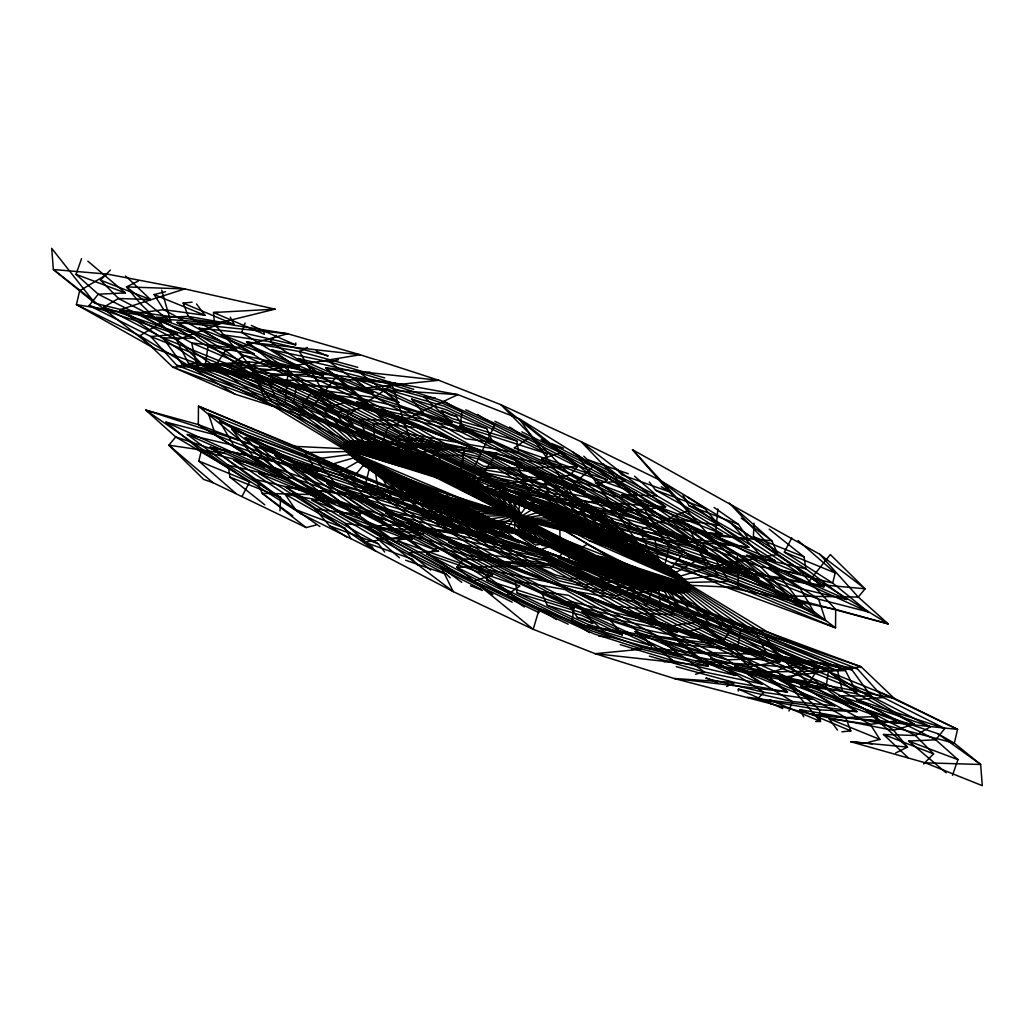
<?xml version="1.0" encoding="UTF-8"?>
<svg xmlns="http://www.w3.org/2000/svg" width="1034" height="1034" viewBox="0 0 1034 1034"><rect width="100%" height="100%" fill="white"/><g stroke="black" fill="none" stroke-linecap="round" stroke-linejoin="round"><path stroke-width="1.5" d="M279.994 510.822L280.589 497.354L228.126 465.171L187.309 434.513L233.684 445.434L335.623 484.067L315.641 459.044L219.518 421.174L233.684 445.434L287.258 478.729L228.126 465.171L229.949 477.113L264.807 504.851M769.193 529.149L804.051 556.887L805.874 568.829L746.742 555.271L800.316 588.566L814.482 612.826L718.359 574.956L698.377 549.933L800.316 588.566L846.691 599.487L805.874 568.829L753.411 536.646L754.006 523.178M275.07 309.14L213.534 312.526L214.477 324.094L266.126 384.467L177.072 322.388L214.477 324.094L275.07 309.14L184.75 288.913L107.433 274.126L79.644 290.825L76.438 304.629L154.182 348.342L203.685 365.752L266.126 384.467L411.532 444.284L473.52 468.673L637.991 530.726L713.421 566.218L783.72 595.933L858.272 597.057L865.122 588.798L807.36 583.447L715.295 535.845L717.906 508.974M245.032 322.996L241.723 332.509L299.265 367.82L244.166 355.593L227.415 366.902L323.19 409.425L345.524 402.123L244.166 355.593L198.993 328.166L241.723 332.509L295.621 344.878L295.814 342.965M738.186 691.035L738.379 689.122L792.277 701.491L835.007 705.834L789.834 678.407L688.476 631.877L710.81 624.575L806.585 667.098L789.834 678.407L734.735 666.18L792.277 701.491L788.968 711.004M783.72 595.933L888.206 623.903L796.064 566.994L731.542 523.747L659.627 480.009L581.043 441.608L500.818 404.669L438.83 380.292L360.194 354.752L287.749 333.749L221.806 323.267L166.526 319.403L76.438 304.629L139.9 335.753L172.859 367.212L248.703 361.797L288.486 367.044L337.407 375.432L395.208 383.162L457.868 394.613L519.262 418.757L578.652 503.041L618.28 537.641L519.74 504.644L496.217 495.273L388.913 446.249L402.213 432.742L460.737 443.03L376.195 397.767L353.718 377.72L424.108 397.082L451.871 422.622L376.195 397.767L319.015 389.934L491.628 478.419L627.716 511.352L544.543 463.982L460.143 425.866L461.978 411.984L444.491 401.438M598.893 636.246L609.892 636.918L591.926 630.934L572.022 622.016L486.885 580.216L489.457 570.018L552.699 582.879L471.607 538.262L425.052 501.219L520.257 531.825L543.561 540.872L652.325 589.406L646.431 606.105L610.836 558.024L732.615 649.287L582.194 625.182L640.511 646.793L695.598 660.92L808.523 683.319L818.153 668.895L714.817 615.85L610.836 558.024L549.442 533.88L483.421 517.297L418.99 499.512L360.427 476.454L295.556 446.404L198.476 406.168L198.308 424.586L397.276 500.301L477.941 533.803L560.493 565.301L698.79 620.671L769.141 646.56L828.841 671.712L914.314 724.214L893.647 730.366L810.721 714.197L674.129 678.485L595.183 653.682L533.195 629.305L453.28 591.629L375.639 551.019L300.984 513.717L235.687 472.279L175.728 436.943L145.794 410.097L198.308 424.586L343.857 515.307L458.682 575.279L520.8 601.038L582.194 625.182L681.755 644.647L732.615 649.287L541.131 553.707L455.348 530.959L415.72 496.359L514.26 529.356L537.783 538.727L645.087 587.751L631.787 601.258L573.263 590.97L657.805 636.233L680.282 656.28L609.892 636.918L582.129 611.378L657.805 636.233L714.985 644.066L542.372 555.581L406.284 522.648L489.457 570.018L573.857 608.134L572.022 622.016L589.509 632.562M192.13 302.187L183.16 303.117L188.434 316.469L254.286 353.99L207.937 346.455L311.803 391.938L302.51 404.992L347.553 441.518L454.327 481.417L503.351 496.242L560.286 523.101L545.603 504.54L682.44 554.418L643.497 522.39L739.129 555.361L774.931 560.622L719.069 525.156L673.832 519.003L739.129 555.361L774.285 587.622L682.44 554.418L670.756 568.622L560.286 523.101L522.558 519.469L514.842 513.717L511.92 515.281L454.327 481.417L446.326 465.494L205.495 363.916L207.937 346.455L156.483 317.386L188.434 316.469L234.085 324.392L230.272 317.192M841.87 731.814L850.84 730.883L845.566 717.531L779.714 680.01L826.063 687.545L722.197 642.062L731.49 629.008L686.447 592.482L579.673 552.583L530.649 537.758L473.714 510.899L488.397 529.46L351.56 479.582L390.503 511.61L294.871 478.639L259.069 473.378L314.931 508.844L360.168 514.997L294.871 478.639L259.715 446.378L351.56 479.582L363.244 465.378L473.714 510.899L511.442 514.531L519.158 520.283L522.08 518.719L579.673 552.583L587.674 568.506L828.505 670.084L826.063 687.545L877.517 716.614L845.566 717.531L799.915 709.608L803.728 716.808M634.553 476.196L657.042 495.855L622.003 494.756L693.866 532.458L742.36 569.437L525.001 495.609L549.183 517.737L504.165 497.483L463.659 484.093L354.158 440.846L323.19 409.425L465.468 472.202L463.659 484.093L513.187 515.682L515.927 515.359L521.123 518.797L549.183 517.737L658.361 560.493L655.181 539.994L604.334 503.92L693.866 532.458L721.887 533.815L657.042 495.855L587.506 459.678L583.783 456.227M399.447 557.804L376.958 538.145L411.997 539.244L340.134 501.542L291.64 464.563L508.999 538.391L484.817 516.263L529.835 536.517L570.341 549.907L679.842 593.154L710.81 624.575L568.532 561.798L570.341 549.907L520.813 518.318L518.073 518.641L512.877 515.203L484.817 516.263L375.639 473.507L378.819 494.006L429.666 530.08L340.134 501.542L312.113 500.185L376.958 538.145L446.494 574.322L450.217 577.773M165.518 291.73L154.118 294.574L163.695 309.644L233.322 348.044L191.639 342.887L296.151 387.595L293.436 403.454L345.278 442.319L450.036 480.306L502.808 495.415L565.598 525.763L676.055 572.409L695.119 561.436L788.761 596.334L760.507 566.632L698.881 531.153L748.952 539.813L799.993 573.805L760.507 566.632L662.38 531.631L695.119 561.436L555.775 509.103L565.598 525.763L523.256 519.792L513.885 512.269L511.326 515.1L450.036 480.306L437.162 462.457L196.37 363.348L191.639 342.887L137.328 313.186L163.695 309.644L204.939 315.28L196.486 303.906M868.482 742.27L879.882 739.426L870.305 724.356L800.678 685.956L842.361 691.113L737.849 646.405L740.564 630.546L688.722 591.681L583.964 553.694L531.192 538.585L468.402 508.237L357.945 461.591L338.881 472.564L245.239 437.666L273.493 467.368L335.119 502.847L285.048 494.187L234.007 460.195L273.493 467.368L371.62 502.369L338.881 472.564L478.225 524.897L468.402 508.237L510.744 514.208L520.115 521.731L522.674 518.9L583.964 553.694L596.838 571.543L837.63 670.652L842.361 691.113L896.672 720.814L870.305 724.356L829.061 718.72L837.514 730.094M235.946 493.502L198.787 461.048L201.307 450.927L165.867 422.131L215.408 434.862L318.653 475.071L305.185 452.595L208.39 413.471L215.408 434.862L264.626 466.864L201.307 450.927L249.659 481.909L242.253 495.984M798.054 540.498L835.214 572.952L832.693 583.073L868.133 611.87L818.592 599.138L715.347 558.929L728.815 581.405L825.61 620.529L818.592 599.138L769.374 567.136L832.693 583.073L784.341 552.091L791.747 538.016M435.107 397.754L424.108 397.082L442.074 403.066L461.978 411.984L547.115 453.784L544.543 463.982L481.301 451.121L562.393 495.738L608.948 532.781L513.743 502.175L490.439 493.128L381.675 444.594L387.569 427.895L457.868 394.613L301.385 384.713L429.226 461.771L490.62 485.915L552.311 512.657L614.002 536.853L723.619 586.343L835.524 627.832L835.692 609.414L796.064 566.994M87.851 261.175L125.385 292.919L98.256 294.212L89.183 305.508L150.706 336.464L177.499 334.357L98.256 294.212L76.025 274.359L81.544 258.694M952.456 775.306L957.975 759.641L935.744 739.788L856.501 699.643L883.294 697.536L944.817 728.492L935.744 739.788L908.615 741.081L946.149 772.825M448.756 511.029L453.642 500.417L508.767 513.213L533.027 541.894L453.642 500.417L345.821 451.535L305.185 452.595L448.756 511.029L345.821 451.535M585.244 522.971L580.358 533.583L525.233 520.787L500.973 492.106L580.358 533.583L688.179 582.465L728.815 581.405L585.244 522.971L688.179 582.465M276.285 335.287L270.055 341.647L323.112 375.652L263.928 361.137L240.121 369.306L334.719 412.295L363.451 407.926L263.928 361.137L222.194 334.706L270.055 341.647L328.088 355.657M705.912 678.343L763.945 692.353L811.806 699.294L770.071 672.863L670.549 626.074L699.281 621.705L793.879 664.694L770.071 672.863L710.888 658.348L763.945 692.353L757.715 698.713M475.382 475.834L468.661 485.644L358.436 440.975L334.719 412.295L475.382 475.834L358.436 440.975M558.618 558.166L565.339 548.356L675.564 593.025L699.281 621.705L558.618 558.166L675.564 593.025M815.671 721.512L820.466 721.474L780.36 674.607L864.657 708.949L893.647 730.366L907.49 747.091L850.685 741.727L925.314 762.821L982.3 785.672L980.646 764.475L954.356 743.175L957.562 729.371L894.1 698.247L861.141 666.788L797.046 644.686L767.706 632.097L690.996 585.49L635.871 567.369L598.285 556.551L541.738 545.28L508.831 495.247L584.817 536.09L690.906 585.347L589.057 540.562L531.23 509.646L669.101 547.257L758.801 578.652L716.885 543.962L659.627 480.009L748.862 547.27L716.885 543.962L614.002 536.853L758.801 578.652L633.235 491.783L669.101 547.257L664.849 564.654L531.23 509.646L451.677 478.354L398.542 465.636L266.294 401.903L172.859 367.212L234.899 394.135L318.175 420.502L370.482 441.143L429.226 461.771L352.245 389.353L325.684 367.846L392.054 384.842L411.532 444.284L325.684 367.846L438.83 380.292L352.245 389.353L301.385 384.713L492.869 480.293L648.357 521.175L570.277 475.097L490.62 485.915L648.357 521.175L519.262 418.757L577.05 454.676L633.235 491.783L737.41 554.004L835.524 627.832L738.444 587.596L690.906 585.347L600.547 513.639L584.817 536.09L525.841 521.11M807.36 583.447L830.328 554.56L865.122 588.798L819.794 554.289L632.485 449.712L669.463 491.848L688.385 510.486L748.862 547.27L637.991 530.726L688.385 510.486L632.485 449.712M125.592 276.013L150.499 299.524L118.509 298.49L103.607 307.227L162.958 337.885L194.844 338.208L118.509 298.49L100.44 280.162L110.405 270.042M923.595 763.958L933.56 753.838L915.491 735.51L839.156 695.792L871.042 696.115L930.393 726.773L915.491 735.51L883.501 734.476L908.408 757.987M514.312 447.825L527.482 438.804L607.074 479.97L595.791 486.407L522.584 468.001L594.679 510.421L627.224 542.423L525.737 507.19L502.085 497.522L396.642 448.187L417.322 437.925L472.473 449.286L545.952 488.526L599.255 527.883L507.772 499.758L484.765 491.072L374.993 443.224L373.442 423.41L284.634 380.021L328.954 381.456L398.84 402.407L360.491 373.132L298.399 358.578L328.954 381.456L420.592 427.882L373.442 423.41L493.903 481.87L668.494 530.985L595.791 486.407L514.312 447.825L607.074 479.97M519.688 586.175L506.518 595.196L426.926 554.03L438.209 547.593L511.416 565.999L439.321 523.579L406.776 491.577L508.263 526.81L531.915 536.478L637.358 585.813L616.678 596.075L561.527 584.714L488.048 545.474L434.745 506.117L526.228 534.242L549.235 542.928L659.007 590.776L660.558 610.59L749.366 653.979L705.046 652.544L635.16 631.593L673.509 660.868L735.601 675.422L705.046 652.544L613.408 606.118L660.558 610.59L540.097 552.13L365.506 503.015L438.209 547.593L519.688 586.175L426.926 554.03M166.526 319.403L139.9 335.753L234.899 394.135M307.356 347.502L299.382 351.495L246.557 341.97L335.533 412.579L299.382 351.495L357.79 367.341M726.644 686.498L734.618 682.505L787.443 692.03L698.79 620.671L749.288 666.684L787.443 692.03L674.129 678.485L734.618 682.505L676.21 666.659M138.336 281.028L126.51 286.909L140.353 303.634L203.685 365.752L119.685 309.786L184.75 288.913L126.51 286.909L170.778 321.677L161.692 290.218M895.664 752.972L907.49 747.091L864.657 708.949L937.748 733.662L954.356 743.175L865.212 719.871L810.721 714.197L914.314 724.214L857.38 693.956L828.841 671.712L894.1 698.247L783.242 677.037L743.213 672.371L695.598 660.92L818.153 668.895C713.667 618.539 601.31 588.398 494.562 543.574C423.746 521.304 362.029 478.328 295.556 446.404L343.094 448.653L474.994 504.359L507.604 513.006L541.002 520.464L559.833 527.87L670.652 592.572L687.041 618.41L780.063 661.708L749.288 666.684L640.511 646.793L780.063 661.708L665.25 588.811L687.041 618.41L546.211 559.821L670.652 592.572L560.144 546.663L529.305 535.715L444.749 511.067L504.592 552.57L558.942 580.785L601.168 590.556L677.451 632.097L608.328 617.996L575.873 606.531L541.118 591.564L448.782 542.165L545.642 560.557L601.168 590.556L629.137 583.577L529.33 535.741L496.398 521.601L390.219 482.283L408.223 508.754L527.379 552.414L390.219 482.283L541.002 520.464L496.398 521.601L514.337 515.85L519.456 517.853L560.144 546.663L559.833 527.87L612.464 558.425L690.337 590.582L748.771 631.632L845.489 670.614L857.38 693.956L743.213 672.371L845.489 670.614L759.783 633.519L714.817 615.85L721.551 627.018L683.474 592.973L587.157 544.298L575.124 551.316L530.209 537.085L479.194 513.588L369.151 469.346L364.899 486.743L494.562 543.574L369.151 469.346L507.604 513.006L479.194 513.588L512.153 514.867L518.525 519.327L521.459 518.525L575.124 551.316L683.474 592.973L574.116 574.865L600.521 586.433L624.394 594.292L767.706 632.097L861.141 666.788L783.242 677.037M541.48 459.238L560.247 452.724L636.595 493.334L621.007 497.832L543.251 476.764L610.409 517.827L688.037 540.756L621.007 497.832L541.48 459.238L636.595 493.334M492.52 574.762L473.753 581.276L397.405 540.666L412.993 536.168L490.749 557.236L423.591 516.173L345.963 493.244L412.993 536.168L492.52 574.762L397.405 540.666M422.958 534.035L345.614 523.514L375.639 551.019L285.138 486.73L397.276 500.301L285.138 486.73L345.614 523.514L364.537 542.152L422.958 534.035L320.126 494.795L225.386 453.499L175.728 436.943L168.878 445.202L203.672 479.44L212.952 482.658L306.154 527.56L316.094 525.026M338.506 359.754L329.562 362.003L271.994 349.944L306.413 374.101L401.05 420.825L359.897 419.3L268.788 375.872L306.413 374.101L372.99 392.985L329.562 362.003L384.687 377.914M404.863 450.423L432.832 443.444L475.058 453.215L529.408 481.43L589.251 522.933L504.67 498.259L473.856 487.337L363.348 441.428L346.959 415.59L253.937 372.292L360.194 354.752L246.557 341.97L284.712 367.316L370.482 441.143L253.937 372.292L395.208 383.162L346.959 415.59L483.124 485.114L363.348 441.428L496.747 453.163L515.591 460.582L572.59 497.781L680.747 575.99L707.114 568.286L802.177 604.748L780.941 577.709L731.542 523.747L823.943 586.782L713.421 566.218L777.917 554.392L823.943 586.782L780.941 577.709L671.26 562.961L802.177 604.748L687.83 524.109L707.114 568.286L560.648 525.789L680.747 575.99L570.742 528.413L502.149 494.42L446.003 479.349L343.663 443.418L285.229 402.368L188.511 363.386L176.62 340.044L119.685 309.786L221.806 323.267L176.62 340.044L271.916 405.897L188.511 363.386L288.486 367.044L285.229 402.368L423.177 471.724L343.663 443.418L435.12 443.715L496.747 453.163L473.856 487.337L514.544 516.147L519.663 518.15L537.602 512.399L643.781 551.717L577.05 454.676L706.907 550.45L552.311 512.657L645.836 509.348L665.638 506.802L581.043 441.608L645.836 509.348L706.907 550.45L625.777 525.246L501.955 492.52L643.781 551.717L515.591 460.582L537.602 512.399L504.695 498.285L404.863 450.423L578.975 517.982L512.825 474.49L477.204 456.485L448.666 449.247L376.324 408.598L451.018 425.762L458.889 428.632L467.161 432.109L563.543 482.232L486.213 470.173L448.666 449.247L413.535 452.918L504.127 497.419L578.975 517.982M695.494 674.246L704.438 671.997L762.006 684.056L727.587 659.899L632.95 613.175L674.103 614.7L765.212 658.128L727.587 659.899L661.01 641.015L704.438 671.997L649.313 656.086M600.547 513.639L572.59 497.781L570.742 528.413L523.941 520.128L512.295 509.84L510.77 514.945L446.003 479.349L435.12 443.715L410.033 438.713L343.004 448.51L266.294 401.903L248.703 361.797M624.394 594.292L690.996 585.49L598.285 556.551L524.729 519.404M349.221 454.65L315.641 459.044L458.372 515.656L458.333 502.989L349.221 454.65L458.372 515.656M684.779 579.35L718.359 574.956L575.628 518.344L575.667 531.011L684.779 579.35L575.628 518.344M369.978 372.137L360.491 373.132L413.781 389.366M664.022 661.863L673.509 660.868L620.219 644.634M620.465 581.082L585.334 584.753L556.796 577.515L521.175 559.51L455.025 516.018L529.873 536.581L620.465 581.082L455.025 516.018M595.429 482.749L625.156 481.301L694.111 520.309L670.148 520.903L584.197 494.756L640.718 532.652L725.041 560.027L670.148 520.903L595.429 482.749L694.111 520.309M438.571 551.251L408.844 552.699L339.889 513.691L363.852 513.097L449.803 539.244L393.282 501.348L308.959 473.973L363.852 513.097L438.571 551.251L339.889 513.691M218.329 312.488L213.534 312.526L264.355 334.266L263.295 330.182M402.071 384.751L392.054 384.842L440.2 400.21L494.679 425.207L577.218 466.773L570.277 475.097L500.818 404.669L577.218 466.773L473.52 468.673L494.679 425.207L477.527 414.44M422.635 455.684L464.796 455.348L479.013 459.225L496.268 467.73L568.442 513.032L503.468 496.436L422.635 455.684L496.372 485.618L568.442 513.032M611.365 578.316L569.204 578.652L554.987 574.775L537.732 566.27L465.558 520.968L530.532 537.564L611.365 578.316L537.628 548.382L465.558 520.968M631.929 649.249L641.946 649.158L708.316 666.154L622.481 589.69L681.755 644.647L708.316 666.154L595.183 653.682L641.946 649.158L593.8 633.79L539.321 608.793L456.782 567.227L463.723 558.903L560.493 565.301L456.782 567.227L533.195 629.305L539.321 608.793L556.473 619.56M925.314 762.821L980.646 764.475L937.748 733.662M107.433 274.126L53.354 269.525L51.7 248.328L94.999 303.285L170.778 321.677M715.295 535.845L771.765 540.692L777.917 554.392L729.28 503.08L771.765 540.692L741.262 518.163M850.685 741.727L872.308 743.782M865.212 719.871L957.562 729.371L877.556 690.932M541.674 472.771L483.576 466.166L396.655 415.733L461.074 431.953L541.674 472.771L470.664 446.546L396.655 415.733M492.326 561.229L550.424 567.834L637.345 618.267L572.926 602.047L492.326 561.229L563.336 587.454L637.345 618.267M342.525 446.52L411.739 454.74L438.843 477.915L509.736 514.686L500.042 491.745L438.843 477.915L342.525 446.52L271.645 401.593L176.736 365.325L150.706 336.464L254.648 377.733L271.645 401.593L411.739 454.74M622.261 579.26L691.475 587.48L762.355 632.407L857.264 668.675L883.294 697.536L779.352 656.267L762.355 632.407L622.261 579.26L595.157 556.085L524.264 519.314L533.958 542.255L595.157 556.085L691.475 587.48M225.386 453.499L168.878 445.202L212.952 482.658M470.457 551.768L547.787 563.827L657.676 625.402L582.982 608.238L575.111 605.368L566.839 601.891L470.457 551.768L563 586.95L657.676 625.402M176.736 365.325L254.648 377.733M342.758 444.827L419.843 457.067L442.268 478.548L510.24 514.816L509.077 504.954L524.6 520.464L575.667 531.011L501.374 493.244L442.268 478.548L342.758 444.827L277.965 401.748L181.958 364.046L162.958 337.885L267.496 380.473L277.965 401.748L419.843 457.067M614.157 576.933L691.242 589.173L756.035 632.252L852.042 669.954L871.042 696.115L766.504 653.527L756.035 632.252L614.157 576.933L591.732 555.452L523.76 519.184L524.923 529.046L509.4 513.536L458.333 502.989L532.626 540.756L591.732 555.452L691.242 589.173M779.352 656.267L857.264 668.675M337.42 395.673C435.055 405.832 522.933 453.525 606.648 501.555L490.142 476.157L337.42 395.673L585.218 491.835L488.358 473.443L356.549 401.903L425.672 416.004L458.127 427.469L492.882 442.436L585.218 491.835M696.58 638.327C598.944 628.168 511.067 580.475 427.352 532.445L543.858 557.843L696.58 638.327L448.782 542.165M181.958 364.046L267.496 380.473M766.504 653.527L852.042 669.954M723.619 586.343L835.692 609.414L888.206 623.903L858.272 597.057L819.794 554.289M345.278 442.319L437.162 462.457M596.838 571.543L688.722 591.681M196.37 363.348L296.151 387.595M347.553 441.518L446.326 465.494M587.674 568.506L686.447 592.482M737.849 646.405L837.63 670.652M508.159 512.89L449.183 497.91L343.094 448.653L433.879 519.365M205.495 363.916L311.803 391.938M722.197 642.062L828.505 670.084M456.64 416.573L449.712 414.673L441.311 410.537L451.018 425.762L460.802 431.527L467.161 432.109L456.64 416.573L441.311 410.537M577.36 617.427L584.288 619.327L592.689 623.463L582.982 608.238L573.198 602.473L566.839 601.891L577.36 617.427L592.689 623.463M354.158 440.846L465.468 472.202M568.532 561.798L679.842 593.154M486.717 428.632L452.31 418.615L411.648 399.111L425.672 416.004L465.52 438.713L492.882 442.436L486.717 428.632L446.533 409.839L411.648 399.111M547.283 605.368L581.69 615.385L622.352 634.889L608.328 617.996L568.48 595.287L541.118 591.564L547.283 605.368L587.467 624.161L622.352 634.889M382.425 388.164L444.129 406.181L516.91 441.053L518.719 453.073L469.358 444.542L400.701 406.659L382.425 388.164L454.469 421.911L516.91 441.053M651.575 645.836L589.871 627.819L517.09 592.947L515.281 580.927L564.642 589.458L633.299 627.341L651.575 645.836L579.531 612.089L517.09 592.947M227.415 366.902L345.524 402.123M688.476 631.877L806.585 667.098M797.046 644.686L759.783 633.519L748.771 631.632L600.521 586.433L690.337 590.582L587.997 554.651L531.851 539.58L463.258 505.587L353.253 458.01L326.886 465.714L231.823 429.252L253.059 456.291L343.857 515.307L231.823 429.252L360.427 476.454L326.886 465.714L463.051 532.368L353.253 458.01L474.994 504.359L463.258 505.587L510.059 513.872L521.705 524.16L523.23 519.055L587.997 554.651L612.464 558.425L635.871 567.369M398.542 465.636L343.004 448.51L435.715 477.449L492.262 488.72L525.169 538.753L449.183 497.91L445.357 492.442M240.121 369.306L363.451 407.926M670.549 626.074L793.879 664.694M589.057 540.562L738.444 587.596L737.41 554.004M460.143 425.866L547.115 453.784M486.885 580.216L573.857 608.134M248.031 443.34L145.794 410.097L235.687 472.279M89.183 305.508L177.499 334.357M368.879 442.177L494.885 483.356L635.729 547.128L610.409 517.827L494.769 483.188L359.897 419.3L368.879 442.177C456.433 480.681 545.215 516.173 635.729 547.128M514.635 491.279L640.718 532.652L651.33 556.176L543.445 515.061L504.463 497.936L468.661 485.644L513.859 515.901L516.25 515.863L520.399 518.473L543.445 515.061L514.635 491.279L651.33 556.176M519.365 542.721L393.282 501.348L382.67 477.824L490.555 518.939L529.537 536.064L565.339 548.356L520.141 518.099L517.75 518.137L513.601 515.527L490.555 518.939L519.365 542.721L382.67 477.824M665.12 591.823L539.115 550.644L398.271 486.872L423.591 516.173L539.231 550.812L674.103 614.7L665.12 591.823C577.567 553.319 488.785 517.827 398.271 486.872M856.501 699.643L944.817 728.492M551.51 443.534L563.465 448.239M470.535 585.761L482.49 590.466M103.607 307.227L194.844 338.208M268.788 375.872L401.05 420.825M374.993 443.224L495.389 484.145L627.224 542.423M659.007 590.776L538.611 549.855L406.776 491.577M632.95 613.175L765.212 658.128M839.156 695.792L930.393 726.773M587.506 459.678L628.349 473.753M405.651 560.247L446.494 574.322M284.634 380.021L420.592 427.882M381.675 444.594L495.79 484.752L618.28 537.641M652.325 589.406L538.21 549.248L415.72 496.359M613.408 606.118L749.366 653.979M137.328 313.186L233.322 348.044M388.913 446.249L496.087 485.204L608.948 532.781M645.087 587.751L537.913 548.796L425.052 501.219M800.678 685.956L896.672 720.814M655.621 490.181L704.348 508.108L719.069 525.156L655.621 490.181L649.326 481.999M378.379 543.819L314.931 508.844L329.652 525.892L378.379 543.819L384.674 552.001M156.483 317.386L254.286 353.99M319.015 389.934L460.737 443.03M396.642 448.187L496.294 485.515L599.255 527.883M637.358 585.813L537.706 548.485L434.745 506.117M573.263 590.97L714.985 644.066M779.714 680.01L877.517 716.614M76.025 274.359L125.385 292.919M908.615 741.081L957.975 759.641M688.928 505.626L738.496 524.406L748.952 539.813L688.928 505.626L683.099 495.286M345.072 528.374L285.048 494.187L295.504 509.594L345.072 528.374L350.901 538.714M563.543 482.232L471 447.05L376.324 408.598M629.137 583.577L537.59 548.317L444.749 511.067M100.44 280.162L150.499 299.524M883.501 734.476L933.56 753.838M622.003 494.756L721.887 533.815M312.113 500.185L411.997 539.244M198.993 328.166L299.265 367.82M356.549 401.903L606.648 501.555M413.535 452.918L589.251 522.933M677.451 632.097L427.352 532.445M734.735 666.18L835.007 705.834M753.411 536.646L804.051 556.887M229.949 477.113L280.589 497.354M222.194 334.706L323.112 375.652M710.888 658.348L811.806 699.294M154.118 294.574L204.939 315.28M829.061 718.72L879.882 739.426M784.341 552.091L835.214 572.952M673.832 519.003L774.931 560.622M481.301 451.121L627.716 511.352M406.284 522.648L552.699 582.879M259.069 473.378L360.168 514.997M198.787 461.048L249.659 481.909M183.16 303.117L234.085 324.392M799.915 709.608L850.84 730.883M698.881 531.153L799.993 573.805M308.326 452.478L198.476 406.168L294.535 484.817M234.007 460.195L335.119 502.847M271.994 349.944L372.99 392.985M661.01 641.015L762.006 684.056M522.584 468.001L668.494 530.985M365.506 503.015L511.416 565.999M298.399 358.578L398.84 402.407M635.16 631.593L735.601 675.422M251.249 325.439L295.621 344.878M738.379 689.122L782.751 708.561M746.742 555.271L846.691 599.487M543.251 476.764L688.037 540.756M345.963 493.244L490.749 557.236M187.309 434.513L287.258 478.729M316.133 350.965L327.778 356.174M706.222 677.826L717.867 683.035M769.374 567.136L868.133 611.87M165.867 422.131L264.626 466.864M353.718 377.72L451.871 422.622M582.129 611.378L680.282 656.28M584.197 494.756L725.041 560.027M308.959 473.973L449.803 539.244M465.817 409.826L527.482 438.804L509.62 427.055M568.183 624.174L506.518 595.196L524.38 606.945M604.334 503.92L742.36 569.437M291.64 464.563L429.666 530.08M494.911 421.277L560.247 452.724L541.092 439.437M539.089 612.723L473.753 581.276L492.908 594.563M525.001 495.609L658.361 560.493M375.639 473.507L508.999 538.391M521.808 431.85L592.857 466.916L665.638 506.802L556.382 499.435L592.857 466.916L572.241 451.69M512.192 602.15L441.143 567.084L368.363 527.198L388.164 524.652L477.941 533.803L368.363 527.198L453.28 591.629L441.143 567.084L461.759 582.31M643.497 522.39L774.285 587.622M259.715 446.378L390.503 511.61M552.957 444.749L625.156 481.301L603.313 463.904M509.271 514.596L435.715 477.449L410.033 438.713M481.043 589.251L408.844 552.699L430.687 570.096M662.38 531.631L788.761 596.334M545.603 504.54L670.756 568.622M363.244 465.378L488.397 529.46M245.239 437.666L371.62 502.369M555.775 509.103L676.055 572.409M357.945 461.591L478.225 524.897M698.377 549.933L814.482 612.826M219.518 421.174L335.623 484.067M715.347 558.929L825.61 620.529M208.39 413.471L318.653 475.071M661.269 486.704L669.463 491.848L621.757 474.839L616.303 469.009M372.731 547.296L364.537 542.152L412.243 559.161L417.697 564.991M687.468 497.005L704.348 508.108M329.652 525.892L346.532 536.995M714.08 507.474L738.496 524.406M295.504 509.594L319.92 526.526M292.738 515.837L262.235 493.308L256.083 479.608L210.057 447.218L319.105 471.233L210.057 447.218L300.984 513.717L256.083 479.608L320.126 494.795L262.235 493.308L306.154 527.56M154.182 348.342L53.354 269.525L94.999 303.285M780.36 674.607L819.523 709.906L856.928 711.612L769.141 646.56L808.523 683.319L856.928 711.612L747.517 697.278L819.523 709.906L820.466 721.474L769.645 699.734L770.705 703.818M464.718 447.787L458.876 482.684L512.541 515.475L515.475 514.673L521.847 519.133L554.806 520.412L664.849 564.654L544.272 479.078L554.806 520.412L503.791 496.915L458.876 482.684L350.526 441.027L312.449 406.982L215.847 365.105L225.477 350.681L287.749 333.749L177.072 322.388L225.477 350.681L318.175 420.502L215.847 365.105L337.407 375.432L312.449 406.982L451.677 478.354L350.526 441.027L464.718 447.787M516.573 516.767L514.26 529.356L533.014 541.351L543.561 540.872L490.439 493.128L500.986 492.649L519.74 504.644L517.427 517.233L516.573 516.767M515.837 516.47L508.263 526.81L535.47 545.086L549.235 542.928L518.034 517.336L515.837 516.47M525.737 507.19L518.163 517.53L515.966 516.664L484.765 491.072L498.53 488.914L525.737 507.19M515.087 516.16L502.304 524.225L538.843 550.204L554.767 544.853L518.758 517.607L515.087 516.16M531.696 509.775L518.913 517.84L515.242 516.393L479.233 489.147L495.157 483.796L531.696 509.775M549.442 533.88L455.348 530.959L385.643 512.825L520.8 601.038L463.723 558.903L385.643 512.825L549.442 533.88M502.86 495.506L496.217 495.273L516.573 516.354L513.743 502.175L502.86 495.506M537.783 538.727L531.14 538.494L520.257 531.825L517.427 517.646L537.783 538.727M504.333 497.729L502.085 497.522L513.678 511.946L507.772 499.758L504.333 497.729M531.915 536.478L526.228 534.242L520.322 522.054L531.915 536.478M483.421 517.297L408.223 508.754L327.093 483.55L458.682 575.279L388.164 524.652L327.093 483.55L483.421 517.297M418.99 499.512L364.899 486.743L275.199 455.348L317.115 490.038L399.757 544.569L275.199 455.348L418.99 499.512"/></g></svg>
